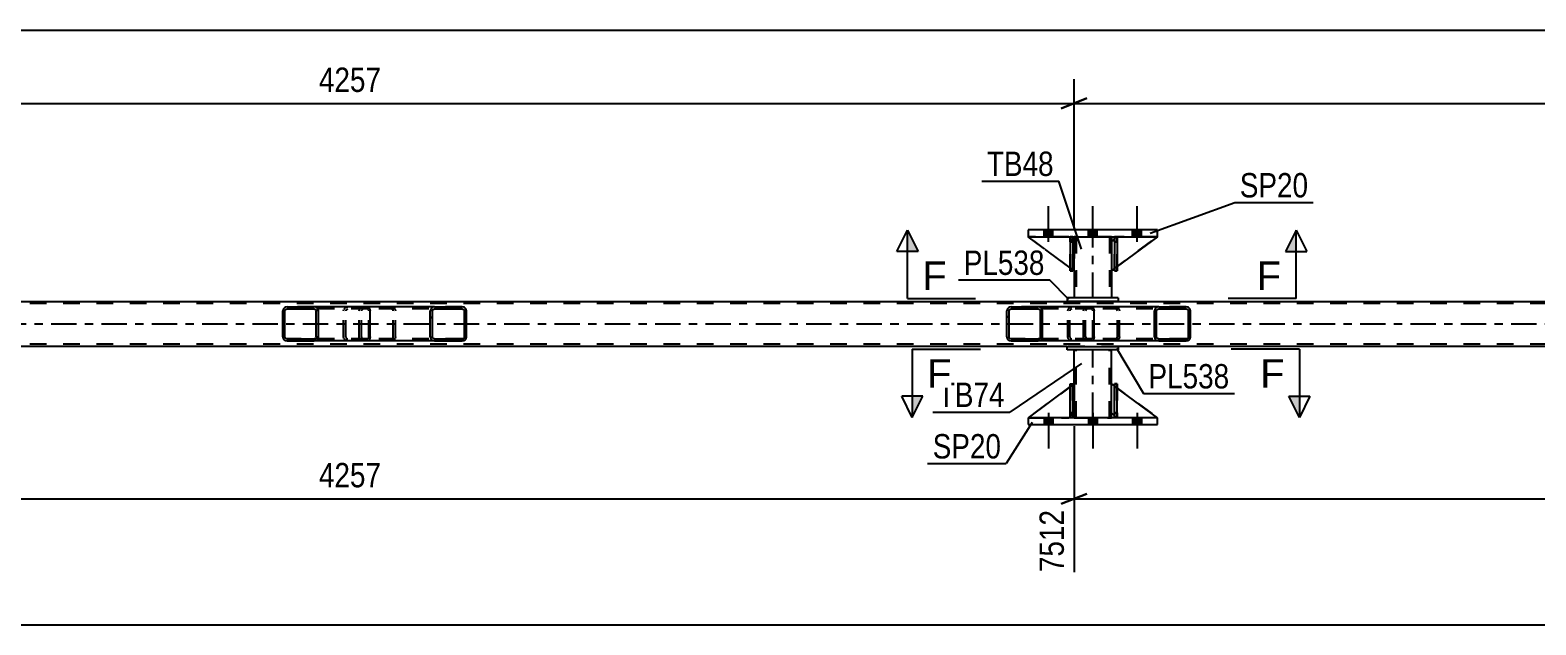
# Model space of a CAD drawing. Header units: millimetres. Extents: x -116 to 725, y -402 to 192.
# Drawn here: x 101.1 to 278.2, y -245.6 to -175.7 of the extents above; entities that cross this region are included whole.
import ezdxf

# ---------------------------------------------------------------- set-up
doc = ezdxf.new("R2010")
doc.units = ezdxf.units.MM
doc.linetypes.add('DXK_LINE_DOT2', pattern=[3.9198, 1.9599, -1.9599])
doc.linetypes.add('DXK_LINE_DOT3', pattern=[5.9187, 2.979, -0.9799, 0.9799, -0.9799])
doc.styles.add('Arial', font='ARIAL.TTF', dxfattribs={"height": 0.2})
doc.styles.add('Arial Narrow', font='ARIALN.TTF', dxfattribs={"height": 0.2})

# ---------------------------------------------------------------- blocks, each defined once
blk = doc.blocks.new('Part-200057495-4097 - 4012')
at = {"color": 7, "linetype": 'DXK_LINE_DOT2'}
for p, q in [((228.86, -199.94), (228.61, -200.19)), ((233.66, -199.94), (228.86, -199.94)), ((228.93, -203.44), (228.61, -203.68))]:
    blk.add_line(p, q, dxfattribs=at)
at = {"color": 2, "linetype": 'Continuous'}
for p, q in [((233.66, -199.94), (228.93, -203.44)), ((228.61, -200.19), (228.26, -200.54)), ((228.26, -200.54), (228.26, -203.94)), ((228.61, -203.68), (228.26, -203.94))]:
    blk.add_line(p, q, dxfattribs=at)
blk = doc.blocks.new('Part-200057495-4160 - 4012')
at = {"linetype": 'Continuous'}
h = blk.add_hatch(dxfattribs=at)
h.set_pattern_fill('', scale=0.7, style=0, pattern_type=0)
h.set_pattern_definition([(45, (134.9758, -208.489), (-1.57154, 1.57154), [])])
h.paths.add_polyline_path([(135.01, -208.67), (134.98, -208.49), (134.87, -208.33), (134.7, -208.23), (134.51, -208.19), (131.33, -208.19), (131.13, -208.23), (130.97, -208.33), (130.86, -208.49), (130.82, -208.67), (130.82, -211.71), (130.86, -211.9), (130.97, -212.05), (131.13, -212.16), (131.33, -212.19), (134.51, -212.19), (134.7, -212.16), (134.87, -212.05), (134.98, -211.9), (135.01, -211.71)])
h.paths.add_polyline_path([(134.74, -211.8), (134.69, -211.88), (134.61, -211.93), (134.51, -211.95), (131.33, -211.95), (131.23, -211.93), (131.15, -211.88), (131.09, -211.8), (131.08, -211.71), (131.08, -208.67), (131.09, -208.58), (131.15, -208.5), (131.23, -208.45), (131.33, -208.43), (134.51, -208.43), (134.61, -208.45), (134.69, -208.5), (134.74, -208.58), (134.76, -208.67), (134.76, -211.71)])
at = {"color": 2, "linetype": 'Continuous'}
for p, q in [((130.86, -208.49), (130.82, -208.67)), ((130.82, -211.71), (130.82, -208.67)), ((131.08, -208.67), (131.09, -208.58)), ((131.08, -211.71), (131.08, -208.67)), ((131.09, -208.58), (131.15, -208.5)), ((131.33, -208.19), (131.13, -208.23)), ((131.15, -208.5), (131.23, -208.45)), ((131.23, -208.45), (131.33, -208.43)), ((131.33, -208.19), (134.51, -208.19)), ((131.33, -208.43), (134.51, -208.43)), ((140.81, -208.19), (134.51, -208.19)), ((134.7, -208.23), (134.51, -208.19)), ((134.51, -208.43), (134.61, -208.45)), ((134.61, -208.45), (134.69, -208.5)), ((134.69, -208.5), (134.74, -208.58)), ((134.74, -208.58), (134.76, -208.67)), ((134.76, -211.71), (134.76, -208.67)), ((135.01, -208.67), (134.98, -208.49)), ((135.01, -211.71), (135.01, -208.67)), ((140.81, -208.19), (140.92, -208.23)), ((140.92, -208.23), (141, -208.33)), ((141, -208.33), (141.06, -208.49)), ((141.06, -208.49), (141.08, -208.67)), ((141.08, -211.71), (141.08, -208.67)), ((130.82, -211.71), (130.86, -211.9)), ((131.09, -211.8), (131.08, -211.71)), ((131.15, -211.88), (131.09, -211.8)), ((131.13, -212.16), (131.33, -212.19)), ((131.23, -211.93), (131.15, -211.88)), ((131.33, -211.95), (131.23, -211.93)), ((131.33, -211.95), (134.51, -211.95)), ((131.33, -212.19), (134.51, -212.19)), ((134.61, -211.93), (134.51, -211.95)), ((134.51, -212.19), (134.7, -212.16)), ((140.81, -212.19), (134.51, -212.19)), ((134.69, -211.88), (134.61, -211.93)), ((134.74, -211.8), (134.69, -211.88)), ((134.76, -211.71), (134.74, -211.8)), ((134.98, -211.9), (135.01, -211.71)), ((140.92, -212.16), (140.81, -212.19)), ((141, -212.05), (140.92, -212.16)), ((141.06, -211.9), (141, -212.05)), ((141.08, -211.71), (141.06, -211.9))]:
    blk.add_line(p, q, dxfattribs=at)
at = {"color": 7, "linetype": 'DXK_LINE_DOT2'}
for p, q in [((134.51, -208.19), (131.33, -208.19)), ((140.81, -208.43), (131.33, -208.43)), ((137.97, -208.67), (138.01, -208.49)), ((137.97, -211.71), (137.97, -208.67)), ((138.25, -208.58), (138.23, -208.67)), ((138.23, -211.71), (138.23, -208.67)), ((138.3, -208.5), (138.25, -208.58)), ((138.28, -208.23), (138.48, -208.19)), ((138.3, -208.5), (138.32, -208.49)), ((138.32, -208.49), (138.38, -208.45)), ((138.38, -208.45), (138.48, -208.43)), ((139.82, -208.43), (139.82, -208.19)), ((140.86, -208.45), (140.81, -208.43)), ((140.91, -208.5), (140.86, -208.45)), ((140.94, -208.58), (140.91, -208.5)), ((140.95, -208.67), (140.94, -208.58)), ((140.95, -211.71), (140.95, -208.67)), ((140.81, -211.95), (131.33, -211.95)), ((134.51, -212.19), (131.33, -212.19)), ((138.01, -211.9), (137.97, -211.71)), ((138.23, -211.71), (138.25, -211.8)), ((138.25, -211.8), (138.3, -211.88)), ((138.48, -212.19), (138.28, -212.16)), ((138.3, -211.88), (138.32, -211.9)), ((138.32, -211.9), (138.38, -211.93)), ((138.38, -211.93), (138.48, -211.95)), ((139.82, -212.19), (139.82, -211.95)), ((140.81, -211.95), (140.86, -211.93)), ((140.86, -211.93), (140.91, -211.88)), ((140.91, -211.88), (140.94, -211.8)), ((140.94, -211.8), (140.95, -211.71))]:
    blk.add_line(p, q, dxfattribs=at)
at = {"color": 2, "linetype": 'Continuous'}
for centre, start, end in [((131.31, -208.69), 111.1941, 156.1506), ((134.53, -208.69), 23.8494, 68.8059), ((131.31, -211.7), 203.8494, 248.8059), ((134.53, -211.7), 291.1941, 336.1506)]:
    blk.add_arc(centre, 0.492, start, end, dxfattribs=at)
at = {"color": 7, "linetype": 'DXK_LINE_DOT2'}
for centre, start, end in [((138.46, -208.69), 111.1941, 156.1506), ((138.46, -211.7), 203.8494, 248.8059)]:
    blk.add_arc(centre, 0.492, start, end, dxfattribs=at)
blk = doc.blocks.new('Part-200057495-4096 - 4012')
at = {"color": 7, "linetype": 'DXK_LINE_DOT2'}
for p, q in [((223.41, -217.23), (223.73, -217.23)), ((223.41, -220.63), (223.41, -217.23)), ((223.41, -217.23), (223.41, -221.23)), ((223.73, -217.23), (223.73, -220.63)), ((223.73, -221.23), (223.73, -217.33)), ((223.73, -220.63), (223.41, -220.63)), ((223.41, -221.23), (223.41, -220.63)), ((223.73, -221.23), (223.41, -221.23)), ((223.73, -220.63), (223.73, -221.23)), ((223.73, -221.23), (223.73, -221.23))]:
    blk.add_line(p, q, dxfattribs=at)
blk = doc.blocks.new('Part-200057495-4159 - 4012')
at = {"linetype": 'Continuous'}
h = blk.add_hatch(dxfattribs=at)
h.set_pattern_fill('', scale=0.7, style=0, pattern_type=0)
h.set_pattern_definition([(45, (152.3865, -208.489), (-1.57154, 1.57154), [])])
h.paths.add_polyline_path([(152.43, -208.67), (152.39, -208.49), (152.28, -208.33), (152.11, -208.23), (151.91, -208.19), (148.68, -208.19), (148.48, -208.23), (148.32, -208.33), (148.21, -208.49), (148.17, -208.67), (148.17, -211.71), (148.21, -211.9), (148.32, -212.05), (148.48, -212.16), (148.68, -212.19), (151.91, -212.19), (152.11, -212.16), (152.28, -212.05), (152.39, -211.9), (152.43, -211.71)])
h.paths.add_polyline_path([(152.15, -211.8), (152.1, -211.88), (152.01, -211.93), (151.91, -211.95), (148.68, -211.95), (148.58, -211.93), (148.5, -211.88), (148.44, -211.8), (148.42, -211.71), (148.42, -208.67), (148.44, -208.58), (148.5, -208.5), (148.58, -208.45), (148.68, -208.43), (151.91, -208.43), (152.01, -208.45), (152.1, -208.5), (152.15, -208.58), (152.17, -208.67), (152.17, -211.71)])
at = {"color": 7, "linetype": 'DXK_LINE_DOT2'}
for p, q in [((139.82, -208.67), (139.86, -208.49)), ((139.82, -211.71), (139.82, -208.67)), ((140.09, -208.58), (140.07, -208.67)), ((140.07, -211.71), (140.07, -208.67)), ((140.15, -208.5), (140.09, -208.58)), ((140.13, -208.23), (140.33, -208.19)), ((140.23, -208.45), (140.15, -208.5)), ((140.33, -208.43), (140.23, -208.45)), ((140.81, -208.19), (140.33, -208.19)), ((151.91, -208.43), (140.33, -208.43)), ((143.57, -208.19), (143.76, -208.23)), ((143.66, -208.45), (143.57, -208.43)), ((143.75, -208.5), (143.66, -208.45)), ((143.8, -208.58), (143.75, -208.5)), ((143.82, -208.67), (143.8, -208.58)), ((143.82, -211.71), (143.82, -208.67)), ((144.04, -208.49), (144.08, -208.67)), ((144.08, -211.71), (144.08, -208.67)), ((151.91, -208.19), (148.68, -208.19)), ((139.86, -211.9), (139.82, -211.71)), ((140.07, -211.71), (140.09, -211.8)), ((140.09, -211.8), (140.15, -211.88)), ((140.33, -212.19), (140.13, -212.16)), ((140.15, -211.88), (140.23, -211.93)), ((140.23, -211.93), (140.33, -211.95)), ((151.91, -211.95), (140.33, -211.95)), ((140.81, -212.19), (140.33, -212.19)), ((143.57, -211.95), (143.66, -211.93)), ((143.76, -212.16), (143.57, -212.19)), ((143.66, -211.93), (143.75, -211.88)), ((143.75, -211.88), (143.8, -211.8)), ((143.8, -211.8), (143.82, -211.71)), ((144.08, -211.71), (144.04, -211.9)), ((151.91, -212.19), (148.68, -212.19))]:
    blk.add_line(p, q, dxfattribs=at)
at = {"color": 2, "linetype": 'Continuous'}
for p, q in [((148.68, -208.19), (140.81, -208.19)), ((148.21, -208.49), (148.17, -208.67)), ((148.17, -211.71), (148.17, -208.67)), ((148.42, -208.67), (148.44, -208.58)), ((148.42, -211.71), (148.42, -208.67)), ((148.44, -208.58), (148.5, -208.5)), ((148.68, -208.19), (148.48, -208.23)), ((148.5, -208.5), (148.58, -208.45)), ((148.58, -208.45), (148.68, -208.43)), ((148.68, -208.19), (151.91, -208.19)), ((148.68, -208.43), (151.91, -208.43)), ((152.11, -208.23), (151.91, -208.19)), ((151.91, -208.43), (152.01, -208.45)), ((152.01, -208.45), (152.1, -208.5)), ((152.1, -208.5), (152.15, -208.58)), ((152.15, -208.58), (152.17, -208.67)), ((152.17, -211.71), (152.17, -208.67)), ((152.43, -208.67), (152.39, -208.49)), ((152.43, -211.71), (152.43, -208.67)), ((148.68, -212.19), (140.81, -212.19)), ((148.17, -211.71), (148.21, -211.9)), ((148.44, -211.8), (148.42, -211.71)), ((148.5, -211.88), (148.44, -211.8)), ((148.48, -212.16), (148.68, -212.19)), ((148.58, -211.93), (148.5, -211.88)), ((148.68, -211.95), (148.58, -211.93)), ((148.68, -211.95), (151.91, -211.95)), ((148.68, -212.19), (151.91, -212.19)), ((152.01, -211.93), (151.91, -211.95)), ((151.91, -212.19), (152.11, -212.16)), ((152.1, -211.88), (152.01, -211.93)), ((152.15, -211.8), (152.1, -211.88)), ((152.17, -211.71), (152.15, -211.8)), ((152.39, -211.9), (152.43, -211.71))]:
    blk.add_line(p, q, dxfattribs=at)
at = {"color": 7, "linetype": 'DXK_LINE_DOT2'}
for centre, start, end in [((140.31, -208.69), 110.7583, 155.68), ((143.58, -208.69), 24.32, 69.2417), ((140.31, -211.69), 204.32, 249.2417), ((143.58, -211.69), 290.7583, 335.68)]:
    blk.add_arc(centre, 0.496, start, end, dxfattribs=at)
at = {"color": 2, "linetype": 'Continuous'}
for centre, start, end in [((148.66, -208.69), 110.7583, 155.68), ((151.93, -208.69), 24.32, 69.2417), ((148.66, -211.69), 204.32, 249.2417), ((151.93, -211.69), 290.7583, 335.68)]:
    blk.add_arc(centre, 0.496, start, end, dxfattribs=at)
blk = doc.blocks.new('Part-200057495-4158 - 4012')
at = {"linetype": 'Continuous'}
h = blk.add_hatch(dxfattribs=at)
h.set_pattern_fill('', scale=0.7, style=0, pattern_type=0)
h.set_pattern_definition([(45, (220.11, -208.489), (-1.57154, 1.57154), [])])
h.paths.add_polyline_path([(220.15, -208.67), (220.11, -208.49), (220, -208.33), (219.84, -208.23), (219.65, -208.19), (216.46, -208.19), (216.27, -208.23), (216.11, -208.33), (216, -208.49), (215.96, -208.67), (215.96, -211.71), (216, -211.9), (216.11, -212.05), (216.27, -212.16), (216.46, -212.19), (219.65, -212.19), (219.84, -212.16), (220, -212.05), (220.11, -211.9), (220.15, -211.71)])
h.paths.add_polyline_path([(219.88, -211.8), (219.82, -211.88), (219.74, -211.93), (219.65, -211.95), (216.46, -211.95), (216.37, -211.93), (216.28, -211.88), (216.23, -211.8), (216.21, -211.71), (216.21, -208.67), (216.23, -208.58), (216.28, -208.5), (216.37, -208.45), (216.46, -208.43), (219.65, -208.43), (219.74, -208.45), (219.82, -208.5), (219.88, -208.58), (219.9, -208.67), (219.9, -211.71)])
at = {"color": 2, "linetype": 'Continuous'}
for p, q in [((216, -208.49), (215.96, -208.67)), ((215.96, -211.71), (215.96, -208.67)), ((216.21, -208.67), (216.23, -208.58)), ((216.21, -211.71), (216.21, -208.67)), ((216.23, -208.58), (216.28, -208.5)), ((216.46, -208.19), (216.27, -208.23)), ((216.28, -208.5), (216.37, -208.45)), ((216.37, -208.45), (216.46, -208.43)), ((216.46, -208.19), (219.65, -208.19)), ((216.46, -208.43), (219.65, -208.43)), ((225.95, -208.19), (219.65, -208.19)), ((219.84, -208.23), (219.65, -208.19)), ((219.65, -208.43), (219.74, -208.45)), ((219.74, -208.45), (219.82, -208.5)), ((219.82, -208.5), (219.88, -208.58)), ((219.88, -208.58), (219.9, -208.67)), ((219.9, -211.71), (219.9, -208.67)), ((220.15, -208.67), (220.11, -208.49)), ((220.15, -211.71), (220.15, -208.67)), ((225.95, -208.19), (226.05, -208.23)), ((226.05, -208.23), (226.14, -208.33)), ((226.14, -208.33), (226.2, -208.49)), ((226.2, -208.49), (226.22, -208.67)), ((226.22, -211.71), (226.22, -208.67)), ((215.96, -211.71), (216, -211.9)), ((216.23, -211.8), (216.21, -211.71)), ((216.28, -211.88), (216.23, -211.8)), ((216.27, -212.16), (216.46, -212.19)), ((216.37, -211.93), (216.28, -211.88)), ((216.46, -211.95), (216.37, -211.93)), ((216.46, -211.95), (219.65, -211.95)), ((216.46, -212.19), (219.65, -212.19)), ((219.74, -211.93), (219.65, -211.95)), ((219.65, -212.19), (219.84, -212.16)), ((225.95, -212.19), (219.65, -212.19)), ((219.82, -211.88), (219.74, -211.93)), ((219.88, -211.8), (219.82, -211.88)), ((219.9, -211.71), (219.88, -211.8)), ((220.11, -211.9), (220.15, -211.71)), ((226.05, -212.16), (225.95, -212.19)), ((226.14, -212.05), (226.05, -212.16)), ((226.2, -211.9), (226.14, -212.05)), ((226.22, -211.71), (226.2, -211.9))]:
    blk.add_line(p, q, dxfattribs=at)
at = {"color": 7, "linetype": 'DXK_LINE_DOT2'}
for p, q in [((219.65, -208.19), (216.46, -208.19)), ((225.95, -208.43), (216.46, -208.43)), ((223.11, -208.67), (223.15, -208.49)), ((223.11, -211.71), (223.11, -208.67)), ((223.38, -208.58), (223.36, -208.67)), ((223.36, -211.71), (223.36, -208.67)), ((223.43, -208.5), (223.38, -208.58)), ((223.42, -208.23), (223.61, -208.19)), ((223.52, -208.45), (223.43, -208.5)), ((223.61, -208.43), (223.52, -208.45)), ((224.95, -208.43), (224.95, -208.19)), ((226, -208.45), (225.95, -208.43)), ((226.04, -208.5), (226, -208.45)), ((226.07, -208.58), (226.04, -208.5)), ((226.08, -208.67), (226.07, -208.58)), ((226.08, -211.71), (226.08, -208.67)), ((225.95, -211.95), (216.46, -211.95)), ((219.65, -212.19), (216.46, -212.19)), ((223.15, -211.9), (223.11, -211.71)), ((223.36, -211.71), (223.38, -211.8)), ((223.38, -211.8), (223.43, -211.88)), ((223.61, -212.19), (223.42, -212.16)), ((223.43, -211.88), (223.46, -211.9)), ((223.46, -211.9), (223.52, -211.93)), ((223.52, -211.93), (223.61, -211.95)), ((224.95, -212.19), (224.95, -211.95)), ((225.95, -211.95), (226, -211.93)), ((226, -211.93), (226.04, -211.88)), ((226.04, -211.88), (226.07, -211.8)), ((226.07, -211.8), (226.08, -211.71))]:
    blk.add_line(p, q, dxfattribs=at)
at = {"color": 2, "linetype": 'Continuous'}
for centre, start, end in [((216.45, -208.69), 111.1941, 156.1506), ((219.66, -208.69), 23.8494, 68.8059), ((216.45, -211.7), 203.8494, 248.8059), ((219.66, -211.7), 291.1941, 336.1506)]:
    blk.add_arc(centre, 0.492, start, end, dxfattribs=at)
at = {"color": 7, "linetype": 'DXK_LINE_DOT2'}
for centre, start, end in [((223.6, -208.69), 111.1941, 156.1506), ((223.6, -211.7), 203.8494, 248.8059)]:
    blk.add_arc(centre, 0.492, start, end, dxfattribs=at)
blk = doc.blocks.new('Part-200057495-4089 - 4012')
at = {"color": 2, "linetype": 'Continuous'}
for p, q in [((228.26, -220.63), (228.26, -217.23)), ((228.61, -217.49), (228.26, -217.23)), ((233.66, -221.23), (228.93, -217.73)), ((228.61, -220.99), (228.26, -220.63))]:
    blk.add_line(p, q, dxfattribs=at)
at = {"color": 7, "linetype": 'DXK_LINE_DOT2'}
for p, q in [((228.93, -217.73), (228.61, -217.49)), ((228.86, -221.23), (228.61, -220.99)), ((233.66, -221.23), (228.86, -221.23)), ((233.66, -221.23), (233.66, -221.23)), ((233.66, -221.23), (233.66, -221.23))]:
    blk.add_line(p, q, dxfattribs=at)
blk = doc.blocks.new('Part-200057495-4090 - 4012')
at = {"color": 7, "linetype": 'DXK_LINE_DOT2'}
for p, q in [((228.26, -220.63), (228.26, -217.23)), ((228.26, -217.23), (233.66, -221.23)), ((228.86, -221.23), (228.26, -220.63)), ((233.66, -221.23), (228.86, -221.23))]:
    blk.add_line(p, q, dxfattribs=at)
blk = doc.blocks.new('Part-200057495-4091 - 4012')
at = {"color": 2, "linetype": 'Continuous'}
for p, q in [((223.41, -217.56), (218.46, -221.23)), ((223.86, -217.23), (223.73, -217.33)), ((223.86, -220.63), (223.86, -217.23)), ((223.41, -221.08), (223.26, -221.23)), ((223.86, -220.63), (223.73, -220.76)), ((223.86, -220.63), (223.86, -220.63))]:
    blk.add_line(p, q, dxfattribs=at)
at = {"color": 7, "linetype": 'DXK_LINE_DOT2'}
for p, q in [((223.73, -217.33), (223.41, -217.56)), ((223.86, -220.63), (223.86, -217.23)), ((218.46, -221.23), (223.26, -221.23)), ((223.86, -220.63), (223.26, -221.23)), ((223.73, -220.76), (223.41, -221.08))]:
    blk.add_line(p, q, dxfattribs=at)
blk = doc.blocks.new('Part-200057495-4092 - 4012')
at = {"color": 7, "linetype": 'DXK_LINE_DOT2'}
for p, q in [((223.86, -217.23), (218.46, -221.23)), ((223.86, -220.63), (223.86, -217.23)), ((223.86, -217.23), (223.86, -220.63)), ((218.46, -221.23), (223.26, -221.23)), ((223.26, -221.23), (223.86, -220.63)), ((223.86, -220.63), (223.26, -221.23)), ((223.86, -220.63), (223.86, -220.63))]:
    blk.add_line(p, q, dxfattribs=at)
blk = doc.blocks.new('Part-200057495-4093 - 4012')
at = {"color": 2, "linetype": 'Continuous'}
for p, q in [((228.61, -221.23), (228.61, -217.23)), ((228.61, -217.23), (228.93, -217.23)), ((228.93, -221.23), (228.93, -217.23)), ((228.61, -221.23), (228.61, -221.23)), ((228.93, -221.23), (228.61, -221.23))]:
    blk.add_line(p, q, dxfattribs=at)
at = {"color": 7, "linetype": 'DXK_LINE_DOT2'}
for p, q in [((228.61, -217.23), (228.61, -220.63)), ((228.93, -220.63), (228.93, -217.23)), ((228.61, -220.63), (228.61, -221.23)), ((228.61, -220.63), (228.93, -220.63)), ((228.93, -221.23), (228.93, -220.63)), ((228.93, -221.23), (228.93, -221.23))]:
    blk.add_line(p, q, dxfattribs=at)
blk = doc.blocks.new('Part-200057495-4094 - 4012')
at = {"color": 2, "linetype": 'Continuous'}
for p, q in [((223.41, -221.23), (223.41, -217.23)), ((223.41, -217.23), (223.73, -217.23)), ((223.73, -221.23), (223.73, -217.23)), ((223.41, -221.23), (223.41, -221.23)), ((223.73, -221.23), (223.41, -221.23))]:
    blk.add_line(p, q, dxfattribs=at)
at = {"color": 7, "linetype": 'DXK_LINE_DOT2'}
for p, q in [((223.41, -217.23), (223.41, -220.63)), ((223.73, -220.63), (223.73, -217.23)), ((223.41, -220.63), (223.41, -221.23)), ((223.41, -220.63), (223.73, -220.63)), ((223.73, -221.23), (223.73, -220.63)), ((223.73, -221.23), (223.73, -221.23))]:
    blk.add_line(p, q, dxfattribs=at)
blk = doc.blocks.new('Part-200057495-4095 - 4012')
at = {"color": 7, "linetype": 'DXK_LINE_DOT2'}
for p, q in [((228.93, -217.23), (228.61, -217.23)), ((228.61, -220.63), (228.61, -217.23)), ((228.61, -217.23), (228.61, -221.23)), ((228.93, -217.23), (228.93, -220.63)), ((228.93, -221.23), (228.93, -217.23)), ((228.93, -220.63), (228.61, -220.63)), ((228.61, -221.23), (228.61, -220.63)), ((228.93, -221.23), (228.61, -221.23)), ((228.93, -220.63), (228.93, -221.23)), ((228.93, -221.23), (228.93, -221.23))]:
    blk.add_line(p, q, dxfattribs=at)
blk = doc.blocks.new('Part-200057495-4098 - 4012')
at = {"color": 7, "linetype": 'DXK_LINE_DOT2'}
for p, q in [((228.86, -199.94), (228.26, -200.54)), ((228.26, -203.94), (233.66, -199.94)), ((233.66, -199.94), (228.86, -199.94)), ((228.26, -200.54), (228.26, -203.94))]:
    blk.add_line(p, q, dxfattribs=at)
blk = doc.blocks.new('Part-200057495-4099 - 4012')
at = {"color": 2, "linetype": 'Continuous'}
for p, q in [((223.41, -203.61), (218.46, -199.94)), ((223.41, -200.1), (223.26, -199.94)), ((223.86, -200.54), (223.73, -200.42)), ((223.86, -200.54), (223.86, -200.54)), ((223.86, -203.94), (223.86, -200.54)), ((223.73, -203.85), (223.86, -203.94)), ((223.86, -203.94), (223.86, -203.94))]:
    blk.add_line(p, q, dxfattribs=at)
at = {"color": 7, "linetype": 'DXK_LINE_DOT2'}
for p, q in [((223.26, -199.94), (218.46, -199.94)), ((223.26, -199.94), (223.86, -200.54)), ((223.73, -200.42), (223.41, -200.1)), ((223.86, -200.54), (223.86, -203.94)), ((223.73, -203.85), (223.41, -203.61))]:
    blk.add_line(p, q, dxfattribs=at)
blk = doc.blocks.new('Part-200057495-4100 - 4012')
at = {"color": 7, "linetype": 'DXK_LINE_DOT2'}
for p, q in [((223.86, -203.94), (218.46, -199.94)), ((218.46, -199.94), (223.26, -199.94)), ((223.26, -199.94), (223.86, -200.54)), ((223.86, -200.54), (223.26, -199.94)), ((223.86, -200.54), (223.86, -203.94)), ((223.86, -200.54), (223.86, -200.54)), ((223.86, -200.54), (223.86, -203.94))]:
    blk.add_line(p, q, dxfattribs=at)
blk = doc.blocks.new('Part-200057495-4101 - 4012')
at = {"color": 2, "linetype": 'Continuous'}
for p, q in [((228.93, -199.94), (228.61, -199.94)), ((228.61, -199.94), (228.61, -203.94)), ((228.93, -199.94), (228.93, -199.94)), ((228.93, -199.94), (228.93, -203.94)), ((228.93, -203.94), (228.61, -203.94))]:
    blk.add_line(p, q, dxfattribs=at)
at = {"color": 7, "linetype": 'DXK_LINE_DOT2'}
for p, q in [((228.61, -200.54), (228.61, -199.94)), ((228.93, -200.54), (228.93, -199.94)), ((228.93, -199.94), (228.93, -199.94)), ((228.93, -200.54), (228.61, -200.54)), ((228.61, -200.54), (228.61, -203.94)), ((228.93, -203.94), (228.93, -200.54))]:
    blk.add_line(p, q, dxfattribs=at)
blk = doc.blocks.new('Part-200057495-4102 - 4012')
at = {"color": 2, "linetype": 'Continuous'}
for p, q in [((223.73, -199.94), (223.41, -199.94)), ((223.41, -199.94), (223.41, -203.94)), ((223.73, -199.94), (223.73, -199.94)), ((223.73, -199.94), (223.73, -203.94)), ((223.73, -203.94), (223.41, -203.94))]:
    blk.add_line(p, q, dxfattribs=at)
at = {"color": 7, "linetype": 'DXK_LINE_DOT2'}
for p, q in [((223.41, -200.54), (223.41, -199.94)), ((223.73, -200.54), (223.73, -199.94)), ((223.73, -199.94), (223.73, -199.94)), ((223.73, -200.54), (223.41, -200.54)), ((223.41, -200.54), (223.41, -203.94)), ((223.73, -203.94), (223.73, -200.54))]:
    blk.add_line(p, q, dxfattribs=at)
blk = doc.blocks.new('Part-200057495-4103 - 4012')
at = {"color": 7, "linetype": 'DXK_LINE_DOT2'}
for p, q in [((228.61, -200.54), (228.61, -199.94)), ((228.61, -199.94), (228.61, -199.94)), ((228.61, -199.94), (228.61, -203.94)), ((228.93, -199.94), (228.61, -199.94)), ((228.93, -200.54), (228.93, -199.94)), ((228.93, -203.94), (228.93, -199.94)), ((228.61, -203.94), (228.61, -200.54)), ((228.61, -200.54), (228.93, -200.54)), ((228.93, -200.54), (228.93, -203.94)), ((228.61, -203.94), (228.93, -203.94))]:
    blk.add_line(p, q, dxfattribs=at)
blk = doc.blocks.new('Part-200057495-4104 - 4012')
at = {"color": 7, "linetype": 'DXK_LINE_DOT2'}
for p, q in [((223.41, -200.54), (223.41, -199.94)), ((223.41, -199.94), (223.41, -199.94)), ((223.41, -199.94), (223.41, -203.94)), ((223.73, -199.94), (223.41, -199.94)), ((223.73, -200.54), (223.73, -199.94)), ((223.73, -203.94), (223.73, -199.94)), ((223.41, -203.94), (223.41, -200.54)), ((223.41, -200.54), (223.73, -200.54)), ((223.73, -200.54), (223.73, -203.94)), ((223.41, -203.94), (223.73, -203.94))]:
    blk.add_line(p, q, dxfattribs=at)
blk = doc.blocks.new('Part-200057495-4109 - 4012')
at = {"color": 2, "linetype": 'Continuous'}
for p, q in [((233.66, -221.23), (218.46, -221.23)), ((218.46, -221.23), (218.46, -222.03)), ((233.66, -222.03), (233.66, -221.23)), ((218.46, -222.03), (233.66, -222.03))]:
    blk.add_line(p, q, dxfattribs=at)
blk = doc.blocks.new('Part-200057495-4114 - 4012')
at = {"color": 2, "linetype": 'Continuous'}
for p, q in [((233.66, -199.14), (218.46, -199.14)), ((218.46, -199.14), (218.46, -199.94)), ((218.46, -199.94), (233.66, -199.94)), ((233.66, -199.94), (233.66, -199.14))]:
    blk.add_line(p, q, dxfattribs=at)
blk = doc.blocks.new('Part-200057495-4119 - 4012')
at = {"color": 2, "linetype": 'Continuous'}
for p, q in [((223.86, -217.23), (223.86, -213.23)), ((228.26, -217.23), (228.26, -213.23)), ((223.86, -221.23), (223.86, -220.63)), ((228.26, -221.23), (228.26, -220.63))]:
    blk.add_line(p, q, dxfattribs=at)
at = {"color": 7, "linetype": 'DXK_LINE_DOT2'}
for p, q in [((228.26, -213.23), (223.86, -213.23)), ((224.1, -221.23), (224.1, -213.23)), ((228.02, -221.23), (228.02, -213.23)), ((223.86, -220.63), (223.86, -217.23)), ((228.26, -220.63), (228.26, -217.23)), ((223.86, -221.23), (228.26, -221.23))]:
    blk.add_line(p, q, dxfattribs=at)
at = {"color": 7, "linetype": 'DXK_LINE_DOT3'}
blk.add_line((226.06, -221.23), (226.06, -213.23), dxfattribs=at)
blk = doc.blocks.new('Part-200057495-4124 - 4012')
at = {"color": 2, "linetype": 'Continuous'}
for p, q in [((223.06, -212.83), (229.06, -212.83)), ((223.06, -213.23), (223.06, -212.83)), ((229.06, -213.23), (223.06, -213.23)), ((229.06, -212.83), (229.06, -213.23))]:
    blk.add_line(p, q, dxfattribs=at)
blk = doc.blocks.new('Part-200057495-4129 - 4012')
at = {"color": 2, "linetype": 'Continuous'}
for p, q in [((229.06, -207.14), (223.06, -207.14)), ((223.06, -207.14), (223.06, -207.54)), ((229.06, -207.14), (229.06, -207.54)), ((229.06, -207.54), (223.06, -207.54))]:
    blk.add_line(p, q, dxfattribs=at)
blk = doc.blocks.new('Part-200057495-4150 - 4012')
at = {"color": 2, "linetype": 'Continuous'}
for p, q in [((223.86, -199.94), (223.86, -200.54)), ((228.26, -199.94), (228.26, -200.54)), ((223.86, -203.94), (223.86, -207.14)), ((228.26, -203.94), (228.26, -207.14))]:
    blk.add_line(p, q, dxfattribs=at)
at = {"color": 7, "linetype": 'DXK_LINE_DOT2'}
for p, q in [((228.26, -199.94), (223.86, -199.94)), ((224.1, -199.94), (224.1, -207.14)), ((228.02, -199.94), (228.02, -207.14)), ((223.86, -200.54), (223.86, -203.94)), ((228.26, -200.54), (228.26, -203.94)), ((228.26, -207.14), (223.86, -207.14))]:
    blk.add_line(p, q, dxfattribs=at)
at = {"color": 7, "linetype": 'DXK_LINE_DOT3'}
blk.add_line((226.06, -207.14), (226.06, -199.94), dxfattribs=at)
blk = doc.blocks.new('Part-200057495-4157 - 4012')
at = {"linetype": 'Continuous'}
h = blk.add_hatch(dxfattribs=at)
h.set_pattern_fill('', scale=0.7, style=0, pattern_type=0)
h.set_pattern_definition([(45, (237.5208, -208.489), (-1.57154, 1.57154), [])])
h.paths.add_polyline_path([(237.56, -208.67), (237.52, -208.49), (237.41, -208.33), (237.24, -208.23), (237.05, -208.19), (233.81, -208.19), (233.62, -208.23), (233.45, -208.33), (233.34, -208.49), (233.3, -208.67), (233.3, -211.71), (233.34, -211.9), (233.45, -212.05), (233.62, -212.16), (233.81, -212.19), (237.05, -212.19), (237.24, -212.16), (237.41, -212.05), (237.52, -211.9), (237.56, -211.71)])
h.paths.add_polyline_path([(237.28, -211.8), (237.23, -211.88), (237.15, -211.93), (237.05, -211.95), (233.81, -211.95), (233.72, -211.93), (233.63, -211.88), (233.58, -211.8), (233.56, -211.71), (233.56, -208.67), (233.58, -208.58), (233.63, -208.5), (233.72, -208.45), (233.81, -208.43), (237.05, -208.43), (237.15, -208.45), (237.23, -208.5), (237.28, -208.58), (237.3, -208.67), (237.3, -211.71)])
at = {"color": 7, "linetype": 'DXK_LINE_DOT2'}
for p, q in [((224.95, -208.67), (224.99, -208.49)), ((224.95, -211.71), (224.95, -208.67)), ((225.23, -208.58), (225.21, -208.67)), ((225.21, -211.71), (225.21, -208.67)), ((225.28, -208.5), (225.23, -208.58)), ((225.27, -208.23), (225.46, -208.19)), ((225.37, -208.45), (225.28, -208.5)), ((225.46, -208.43), (225.37, -208.45)), ((225.95, -208.19), (225.46, -208.19)), ((237.05, -208.43), (225.46, -208.43)), ((228.7, -208.19), (228.9, -208.23)), ((228.8, -208.45), (228.7, -208.43)), ((228.88, -208.5), (228.8, -208.45)), ((228.94, -208.58), (228.88, -208.5)), ((228.95, -208.67), (228.94, -208.58)), ((228.95, -211.71), (228.95, -208.67)), ((229.17, -208.49), (229.21, -208.67)), ((229.21, -211.71), (229.21, -208.67)), ((237.05, -208.19), (233.81, -208.19)), ((224.99, -211.9), (224.95, -211.71)), ((225.21, -211.71), (225.23, -211.8)), ((225.23, -211.8), (225.28, -211.88)), ((225.46, -212.19), (225.27, -212.16)), ((225.28, -211.88), (225.37, -211.93)), ((225.37, -211.93), (225.46, -211.95)), ((237.05, -211.95), (225.46, -211.95)), ((225.95, -212.19), (225.46, -212.19)), ((228.7, -211.95), (228.8, -211.93)), ((228.9, -212.16), (228.7, -212.19)), ((228.8, -211.93), (228.88, -211.88)), ((228.88, -211.88), (228.94, -211.8)), ((228.94, -211.8), (228.95, -211.71)), ((229.21, -211.71), (229.17, -211.9)), ((237.05, -212.19), (233.81, -212.19))]:
    blk.add_line(p, q, dxfattribs=at)
at = {"color": 2, "linetype": 'Continuous'}
for p, q in [((233.81, -208.19), (225.95, -208.19)), ((233.34, -208.49), (233.3, -208.67)), ((233.3, -211.71), (233.3, -208.67)), ((233.56, -208.67), (233.58, -208.58)), ((233.56, -211.71), (233.56, -208.67)), ((233.58, -208.58), (233.63, -208.5)), ((233.81, -208.19), (233.62, -208.23)), ((233.63, -208.5), (233.72, -208.45)), ((233.72, -208.45), (233.81, -208.43)), ((233.81, -208.19), (237.05, -208.19)), ((233.81, -208.43), (237.05, -208.43)), ((237.24, -208.23), (237.05, -208.19)), ((237.05, -208.43), (237.15, -208.45)), ((237.15, -208.45), (237.23, -208.5)), ((237.23, -208.5), (237.28, -208.58)), ((237.28, -208.58), (237.3, -208.67)), ((237.3, -211.71), (237.3, -208.67)), ((237.56, -208.67), (237.52, -208.49)), ((237.56, -211.71), (237.56, -208.67)), ((233.81, -212.19), (225.95, -212.19)), ((233.3, -211.71), (233.34, -211.9)), ((233.58, -211.8), (233.56, -211.71)), ((233.63, -211.88), (233.58, -211.8)), ((233.62, -212.16), (233.81, -212.19)), ((233.72, -211.93), (233.63, -211.88)), ((233.81, -211.95), (233.72, -211.93)), ((233.81, -211.95), (237.05, -211.95)), ((233.81, -212.19), (237.05, -212.19)), ((237.15, -211.93), (237.05, -211.95)), ((237.05, -212.19), (237.24, -212.16)), ((237.23, -211.88), (237.15, -211.93)), ((237.28, -211.8), (237.23, -211.88)), ((237.3, -211.71), (237.28, -211.8)), ((237.52, -211.9), (237.56, -211.71))]:
    blk.add_line(p, q, dxfattribs=at)
at = {"color": 7, "linetype": 'DXK_LINE_DOT2'}
for centre, start, end in [((225.44, -208.69), 110.7583, 155.68), ((228.72, -208.69), 24.32, 69.2417), ((225.44, -211.69), 204.32, 249.2417), ((228.72, -211.69), 290.7583, 335.68)]:
    blk.add_arc(centre, 0.496, start, end, dxfattribs=at)
at = {"color": 2, "linetype": 'Continuous'}
for centre, start, end in [((233.79, -208.69), 110.7583, 155.68), ((237.07, -208.69), 24.32, 69.2417), ((233.79, -211.69), 204.32, 249.2417), ((237.07, -211.69), 290.7583, 335.68)]:
    blk.add_arc(centre, 0.496, start, end, dxfattribs=at)
blk = doc.blocks.new('Part-200057495-4253 - 4012')
at = {"color": 2, "linetype": 'Continuous'}
for p, q in [((-38.45, -207.55), (620.47, -207.55)), ((223.06, -212.83), (58.79, -212.83)), ((478.47, -212.83), (229.06, -212.83))]:
    blk.add_line(p, q, dxfattribs=at)
at = {"color": 7, "linetype": 'DXK_LINE_DOT2'}
for p, q in [((620.47, -207.79), (-38.45, -207.79)), ((620.47, -212.59), (-38.45, -212.59)), ((229.06, -212.83), (223.06, -212.83))]:
    blk.add_line(p, q, dxfattribs=at)
at = {"color": 7, "linetype": 'DXK_LINE_DOT3'}
blk.add_line((-38.45, -210.19), (620.47, -210.19), dxfattribs=at)
blk = doc.blocks.new('Bolt-200057495-4262 - 4012')
at = {"linetype": 'Continuous'}
for points in [[(220.34, -199.94), (221.38, -199.94), (221.38, -199.14), (220.34, -199.14)], [(220.34, -199.94), (221.38, -199.94), (221.38, -199.14), (220.34, -199.14)], [(220.34, -199.94), (221.38, -199.94), (221.38, -199.14), (220.34, -199.14)], [(225.54, -199.94), (226.58, -199.94), (226.58, -199.14), (225.54, -199.14)], [(225.54, -199.94), (226.58, -199.94), (226.58, -199.14), (225.54, -199.14)], [(230.74, -199.94), (231.78, -199.94), (231.78, -199.14), (230.74, -199.14)], [(230.74, -199.94), (231.78, -199.94), (231.78, -199.14), (230.74, -199.14)], [(230.74, -199.94), (231.78, -199.94), (231.78, -199.14), (230.74, -199.14)]]:
    blk.add_hatch(color=1, dxfattribs=at).paths.add_polyline_path(points)
at = {"color": 1, "linetype": 'Continuous'}
for p, q in [((220.86, -200.54), (220.86, -196.34)), ((220.86, -200.54), (220.86, -196.34)), ((220.86, -200.54), (220.86, -196.34)), ((226.06, -200.54), (226.06, -196.34)), ((226.06, -200.54), (226.06, -196.34)), ((231.26, -200.54), (231.26, -196.34)), ((231.26, -200.54), (231.26, -196.34)), ((231.26, -200.54), (231.26, -196.34)), ((220.34, -199.94), (220.34, -199.14)), ((220.34, -199.94), (220.34, -199.14)), ((220.34, -199.94), (220.34, -199.14)), ((221.38, -199.94), (221.38, -199.14)), ((221.38, -199.94), (221.38, -199.14)), ((221.38, -199.94), (221.38, -199.14)), ((225.54, -199.94), (225.54, -199.14)), ((225.54, -199.94), (225.54, -199.14)), ((226.58, -199.94), (226.58, -199.14)), ((226.58, -199.94), (226.58, -199.14)), ((230.74, -199.94), (230.74, -199.14)), ((230.74, -199.94), (230.74, -199.14)), ((230.74, -199.94), (230.74, -199.14)), ((231.78, -199.94), (231.78, -199.14)), ((231.78, -199.94), (231.78, -199.14)), ((231.78, -199.94), (231.78, -199.14))]:
    blk.add_line(p, q, dxfattribs=at)
blk = doc.blocks.new('Bolt-200057495-4263 - 4012')
at = {"linetype": 'Continuous'}
for points in [[(221.38, -221.23), (220.34, -221.23), (220.34, -222.03), (221.38, -222.03)], [(221.38, -221.23), (220.34, -221.23), (220.34, -222.03), (221.38, -222.03)], [(221.38, -221.23), (220.34, -221.23), (220.34, -222.03), (221.38, -222.03)], [(226.58, -221.23), (225.54, -221.23), (225.54, -222.03), (226.58, -222.03)], [(226.58, -221.23), (225.54, -221.23), (225.54, -222.03), (226.58, -222.03)], [(231.78, -221.23), (230.74, -221.23), (230.74, -222.03), (231.78, -222.03)], [(231.78, -221.23), (230.74, -221.23), (230.74, -222.03), (231.78, -222.03)], [(231.78, -221.23), (230.74, -221.23), (230.74, -222.03), (231.78, -222.03)]]:
    blk.add_hatch(color=1, dxfattribs=at).paths.add_polyline_path(points)
at = {"color": 1, "linetype": 'Continuous'}
for p, q in [((220.34, -221.23), (220.34, -222.03)), ((220.34, -221.23), (220.34, -222.03)), ((220.34, -221.23), (220.34, -222.03)), ((220.86, -220.63), (220.86, -224.83)), ((220.86, -220.63), (220.86, -224.83)), ((220.86, -220.63), (220.86, -224.83)), ((221.38, -221.23), (221.38, -222.03)), ((221.38, -221.23), (221.38, -222.03)), ((221.38, -221.23), (221.38, -222.03)), ((225.54, -221.23), (225.54, -222.03)), ((225.54, -221.23), (225.54, -222.03)), ((226.06, -220.63), (226.06, -224.83)), ((226.06, -220.63), (226.06, -224.83)), ((226.58, -221.23), (226.58, -222.03)), ((226.58, -221.23), (226.58, -222.03)), ((230.74, -221.23), (230.74, -222.03)), ((230.74, -221.23), (230.74, -222.03)), ((230.74, -221.23), (230.74, -222.03)), ((231.26, -220.63), (231.26, -224.83)), ((231.26, -220.63), (231.26, -224.83)), ((231.26, -220.63), (231.26, -224.83)), ((231.78, -221.23), (231.78, -222.03)), ((231.78, -221.23), (231.78, -222.03)), ((231.78, -221.23), (231.78, -222.03))]:
    blk.add_line(p, q, dxfattribs=at)
blk = doc.blocks.new('StraightDimension-200057495-4339 - 4012')
at = {"color": 7, "linetype": 'Continuous'}
for p, q in [((223.86, -198.94), (223.86, -181.42)), ((225.36, -183.67), (222.36, -184.87)), ((223.86, -184.27), (479.27, -184.27))]:
    blk.add_line(p, q, dxfattribs=at)
blk = doc.blocks.new('StraightDimension-200057495-4345 - 4012')
at = {"color": 7, "linetype": 'Continuous'}
for p, q in [((53.59, -198.94), (53.59, -181.42)), ((223.86, -198.94), (223.86, -181.42)), ((55.09, -183.67), (52.09, -184.87)), ((222.36, -184.87), (225.36, -183.67)), ((53.59, -184.27), (223.86, -184.27))]:
    blk.add_line(p, q, dxfattribs=at)
at = {"color": 0}
blk.add_wipeout([(142.98, -183.52), (142.98, -179.32), (134.47, -179.32), (134.47, -183.52)], dxfattribs=at)
at = {"color": 3, "style": 'Arial Narrow'}
blk.add_text('4257', height=2.863, dxfattribs=at).set_placement((135.07, -182.92))
blk = doc.blocks.new('StraightDimension-200057495-4357 - 4012')
at = {"color": 7, "linetype": 'Continuous'}
for p, q in [((223.86, -222.23), (223.86, -239.37)), ((225.36, -230.15), (222.36, -231.35)), ((223.86, -230.75), (479.27, -230.75))]:
    blk.add_line(p, q, dxfattribs=at)
blk = doc.blocks.new('StraightDimension-200057495-4368 - 4012')
at = {"color": 7, "linetype": 'Continuous'}
for p, q in [((53.59, -222.23), (53.59, -239.37)), ((223.86, -222.23), (223.86, -239.37)), ((55.09, -230.15), (52.09, -231.35)), ((222.36, -231.35), (225.36, -230.15)), ((53.59, -230.75), (223.86, -230.75))]:
    blk.add_line(p, q, dxfattribs=at)
at = {"color": 0}
blk.add_wipeout([(142.98, -230), (142.98, -225.8), (134.47, -225.8), (134.47, -230)], dxfattribs=at)
at = {"color": 0, "linetype": 'Continuous'}
blk.add_wipeout([(223.26, -231.45), (219.06, -231.45), (219.06, -239.97), (223.26, -239.97)], dxfattribs=at)
at = {"color": 3, "style": 'Arial Narrow'}
blk.add_text('4257', height=2.863, dxfattribs=at).set_placement((135.07, -229.4))
at = {"color": 3, "linetype": 'Continuous', "style": 'Arial Narrow'}
blk.add_text('7512', height=2.863, rotation=90.0002, dxfattribs=at).set_placement((222.66, -239.37))
blk = doc.blocks.new('StraightDimension-200057495-4405 - 4012')
at = {"color": 7, "linetype": 'Continuous'}
blk.add_line((-47.71, -245.58), (629.09, -245.58), dxfattribs=at)
blk = doc.blocks.new('StraightDimension-200057495-9396 - 4012')
at = {"color": 7, "linetype": 'Continuous'}
blk.add_line((-47.07, -175.65), (629.09, -175.65), dxfattribs=at)
blk = doc.blocks.new('Mark-200057495-4105 - 4012')
at = {"color": 0}
blk.add_wipeout([(215.28, -226.01), (215.28, -223.01), (207.24, -223.01), (207.24, -226.01)], dxfattribs=at)
blk.add_wipeout([(215.28, -226.01), (215.28, -223.01), (207.24, -223.01), (207.24, -226.01)], dxfattribs=at)
at = {"color": 30, "linetype": 'Continuous'}
for p in [(218.92, -221.79), (206.64, -226.61)]:
    blk.add_line(p, (215.88, -226.61), dxfattribs=at)
at = {"color": 3, "style": 'Arial Narrow'}
blk.add_text('SP20', height=2.863, dxfattribs=at).set_placement((207.24, -226.01))
blk = doc.blocks.new('Mark-200057495-4110 - 4012')
at = {"color": 0}
blk.add_wipeout([(251.39, -195.32), (251.39, -192.32), (243.35, -192.32), (243.35, -195.32)], dxfattribs=at)
blk.add_wipeout([(251.39, -195.32), (251.39, -192.32), (243.35, -192.32), (243.35, -195.32)], dxfattribs=at)
at = {"color": 30, "linetype": 'Continuous'}
for p, q in [((232.8, -199.54), (242.75, -195.92)), ((242.75, -195.92), (251.99, -195.92))]:
    blk.add_line(p, q, dxfattribs=at)
at = {"color": 3, "style": 'Arial Narrow'}
blk.add_text('SP20', height=2.863, dxfattribs=at).set_placement((243.35, -195.32))
blk = doc.blocks.new('Mark-200057495-4115 - 4012')
at = {"color": 0}
blk.add_wipeout([(215.69, -219.96), (215.69, -216.96), (207.84, -216.96), (207.84, -219.96)], dxfattribs=at)
blk.add_wipeout([(215.69, -219.96), (215.69, -216.96), (207.84, -216.96), (207.84, -219.96)], dxfattribs=at)
at = {"color": 30, "linetype": 'Continuous'}
for p in [(224.75, -214.84), (207.24, -220.56)]:
    blk.add_line(p, (216.29, -220.56), dxfattribs=at)
at = {"color": 3, "style": 'Arial Narrow'}
blk.add_text('TB74', height=2.863, dxfattribs=at).set_placement((207.84, -219.96))
blk = doc.blocks.new('Mark-200057495-4120 - 4012')
at = {"color": 0}
blk.add_wipeout([(242.12, -217.78), (242.12, -214.78), (232.61, -214.78), (232.61, -217.78)], dxfattribs=at)
blk.add_wipeout([(242.12, -217.78), (242.12, -214.78), (232.61, -214.78), (232.61, -217.78)], dxfattribs=at)
at = {"color": 30, "linetype": 'Continuous'}
for p, q in [((228.86, -213.04), (232.01, -218.38)), ((232.01, -218.38), (242.72, -218.38))]:
    blk.add_line(p, q, dxfattribs=at)
at = {"color": 3, "style": 'Arial Narrow'}
blk.add_text('PL538', height=2.863, dxfattribs=at).set_placement((232.61, -217.78))
blk = doc.blocks.new('Mark-200057495-4125 - 4012')
at = {"color": 0}
blk.add_wipeout([(220.39, -204.43), (220.39, -201.43), (210.89, -201.43), (210.89, -204.43)], dxfattribs=at)
blk.add_wipeout([(220.39, -204.43), (220.39, -201.43), (210.89, -201.43), (210.89, -204.43)], dxfattribs=at)
at = {"color": 30, "linetype": 'Continuous'}
for p in [(210.29, -205.03), (223.23, -207.34)]:
    blk.add_line(p, (220.99, -205.03), dxfattribs=at)
at = {"color": 3, "style": 'Arial Narrow'}
blk.add_text('PL538', height=2.863, dxfattribs=at).set_placement((210.89, -204.43))
blk = doc.blocks.new('Mark-200057495-4146 - 4012')
at = {"color": 0}
blk.add_wipeout([(221.46, -192.8), (221.46, -189.8), (213.61, -189.8), (213.61, -192.8)], dxfattribs=at)
blk.add_wipeout([(221.46, -192.8), (221.46, -189.8), (213.61, -189.8), (213.61, -192.8)], dxfattribs=at)
at = {"color": 30, "linetype": 'Continuous'}
for p in [(213.01, -193.4), (224.75, -201.39)]:
    blk.add_line(p, (222.06, -193.4), dxfattribs=at)
at = {"color": 3, "style": 'Arial Narrow'}
blk.add_text('TB48', height=2.863, dxfattribs=at).set_placement((213.61, -192.8))
blk = doc.blocks.new('SectionMark-200057495-4516 - 4012')
at = {"linetype": 'Continuous'}
for points in [[(205.52, -201.69), (204.27, -201.69), (204.27, -199.19)], [(249.96, -201.69), (248.71, -201.69), (249.96, -199.19)]]:
    blk.add_hatch(color=6, dxfattribs=at).paths.add_polyline_path(points)
at = {"color": 6, "linetype": 'Continuous'}
for p, q in [((203.02, -201.69), (204.27, -199.19)), ((204.27, -207.19), (204.27, -199.19)), ((204.27, -199.19), (205.52, -201.69)), ((249.96, -199.19), (248.71, -201.69)), ((249.96, -207.19), (249.96, -199.19)), ((249.96, -199.19), (251.21, -201.69)), ((205.52, -201.69), (203.02, -201.69)), ((248.71, -201.69), (251.21, -201.69)), ((204.27, -207.19), (212.27, -207.19)), ((249.96, -207.19), (241.96, -207.19))]:
    blk.add_line(p, q, dxfattribs=at)
at = {"color": 0, "linetype": 'Continuous'}
for points in [[(208.88, -206.19), (208.88, -202.69), (206.02, -202.69), (206.02, -206.19)], [(248.21, -206.19), (248.21, -202.69), (245.35, -202.69), (245.35, -206.19)]]:
    blk.add_wipeout(points, dxfattribs=at)
at = {"color": 3, "linetype": 'Continuous', "style": 'Arial'}
for p in [(206.02, -206.19), (245.35, -206.19)]:
    blk.add_text('F', height=3.34, dxfattribs=at).set_placement(p)
blk = doc.blocks.new('SectionMark-200057495-4520 - 4012')
at = {"linetype": 'Continuous'}
for points in [[(204.84, -218.68), (206.09, -218.68), (204.84, -221.18)], [(249.1, -218.68), (250.35, -218.68), (250.35, -221.18)]]:
    blk.add_hatch(color=6, dxfattribs=at).paths.add_polyline_path(points)
at = {"color": 6, "linetype": 'Continuous'}
for p, q in [((204.84, -213.18), (212.84, -213.18)), ((204.84, -213.18), (204.84, -221.18)), ((250.35, -213.18), (242.35, -213.18)), ((250.35, -213.18), (250.35, -221.18)), ((204.84, -221.18), (203.59, -218.68)), ((206.09, -218.68), (203.59, -218.68)), ((204.84, -221.18), (206.09, -218.68)), ((249.1, -218.68), (251.6, -218.68)), ((250.35, -221.18), (249.1, -218.68)), ((251.6, -218.68), (250.35, -221.18))]:
    blk.add_line(p, q, dxfattribs=at)
at = {"color": 0, "linetype": 'Continuous'}
for points in [[(209.44, -217.68), (209.44, -214.18), (206.59, -214.18), (206.59, -217.68)], [(248.6, -217.68), (248.6, -214.18), (245.75, -214.18), (245.75, -217.68)]]:
    blk.add_wipeout(points, dxfattribs=at)
at = {"color": 3, "linetype": 'Continuous', "style": 'Arial'}
for p in [(206.59, -217.68), (245.75, -217.68)]:
    blk.add_text('F', height=3.34, dxfattribs=at).set_placement(p)

msp = doc.modelspace()

# ---------------------------------------------------------------- block references
for name in ['Bolt-200057495-4262 - 4012', 'Part-200057495-4114 - 4012', 'Part-200057495-4099 - 4012', 'Part-200057495-4100 - 4012', 'Part-200057495-4102 - 4012', 'Part-200057495-4104 - 4012', 'Part-200057495-4150 - 4012', 'Part-200057495-4097 - 4012', 'Part-200057495-4098 - 4012', 'Part-200057495-4101 - 4012', 'Part-200057495-4103 - 4012', 'Part-200057495-4129 - 4012', 'Part-200057495-4253 - 4012', 'Part-200057495-4160 - 4012', 'Part-200057495-4159 - 4012', 'Part-200057495-4158 - 4012', 'Part-200057495-4157 - 4012', 'Part-200057495-4124 - 4012', 'Part-200057495-4119 - 4012', 'Part-200057495-4091 - 4012', 'Part-200057495-4092 - 4012', 'Part-200057495-4096 - 4012', 'Part-200057495-4094 - 4012', 'Part-200057495-4089 - 4012', 'Part-200057495-4090 - 4012', 'Part-200057495-4093 - 4012', 'Part-200057495-4095 - 4012', 'Part-200057495-4109 - 4012', 'Bolt-200057495-4263 - 4012']:
    msp.add_blockref(name, (0, 0))

# ---------------------------------------------------------------- next in the draw order: block references
for name in ['StraightDimension-200057495-4339 - 4012', 'StraightDimension-200057495-4357 - 4012']:
    msp.add_blockref(name, (0, 0))

# ---------------------------------------------------------------- next in the draw order: block references
for name in ['StraightDimension-200057495-4345 - 4012', 'StraightDimension-200057495-4368 - 4012']:
    msp.add_blockref(name, (0, 0))

# ---------------------------------------------------------------- next in the draw order: block references
for name in ['StraightDimension-200057495-9396 - 4012', 'StraightDimension-200057495-4405 - 4012']:
    msp.add_blockref(name, (0, 0))

# ---------------------------------------------------------------- next in the draw order: block references
for name in ['Mark-200057495-4110 - 4012', 'Mark-200057495-4125 - 4012', 'Mark-200057495-4120 - 4012', 'Mark-200057495-4115 - 4012', 'Mark-200057495-4105 - 4012']:
    msp.add_blockref(name, (0, 0))

# ---------------------------------------------------------------- next in the draw order: block references
for name in ['Mark-200057495-4146 - 4012', 'SectionMark-200057495-4520 - 4012']:
    msp.add_blockref(name, (0, 0))

# ---------------------------------------------------------------- next in the draw order: block references
msp.add_blockref('SectionMark-200057495-4516 - 4012', (0, 0))

doc.saveas('drawing.dxf')
